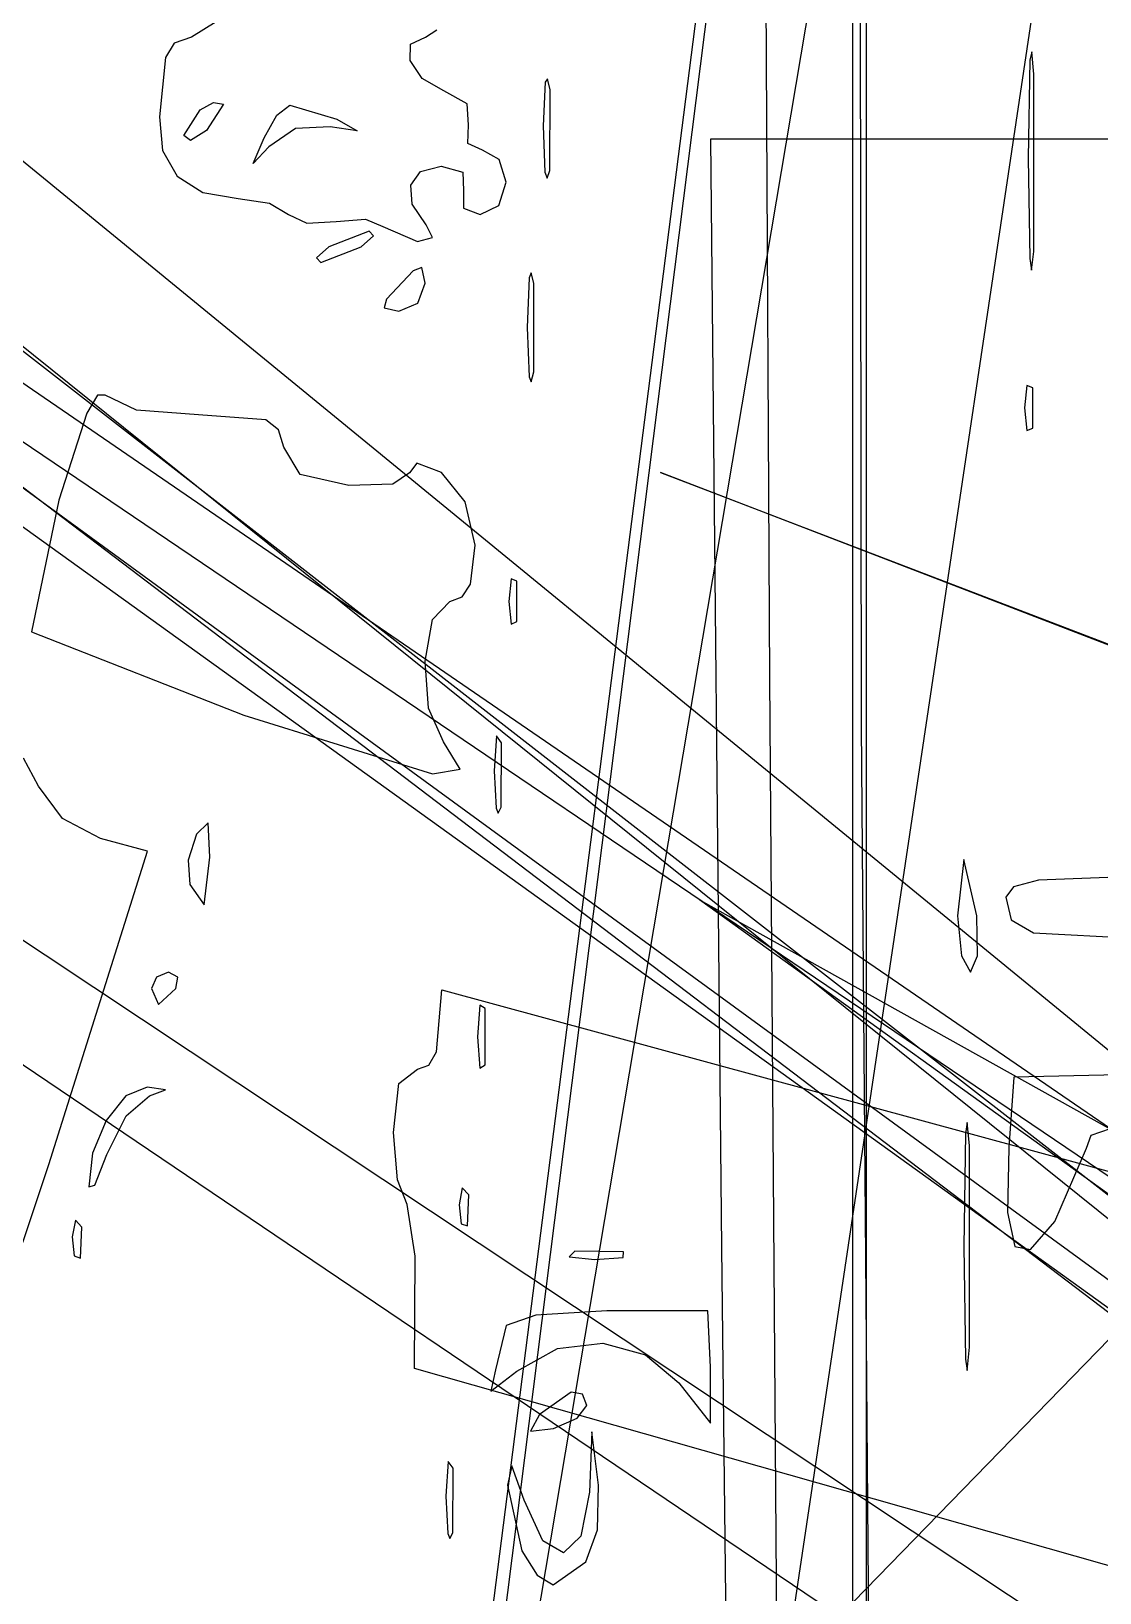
# Model space of a CAD drawing. Extents: x -99 to 383, y -48 to 207.
# Drawn here: x 87.38 to 106.08, y 37.13 to 64.47 of the extents above; entities that cross this region are included whole.
import ezdxf

# ---------------------------------------------------------------- set-up
doc = ezdxf.new("R2010")
doc.units = 0

msp = doc.modelspace()

# ---------------------------------------------------------------- linework, layer by layer
at = {"layer": 'Image'}
for p, q in [((122.550901, 192.77564), (94.3913, 25.7475)), ((95.4108, 1.19415), (121.0571, 172.94959)), ((112.625, 171.04459), (91.4738, 5.78025)), ((91.4738, 3.52248), (112.625, 171.04459)), ((102.00303, 5.07474), (102.00267, 135.273555)), ((101.759435, 5.841166), (101.76049, 127.996721)), ((159.11882, 3.331999), (16.17778, 120.361923)), ((11.589466, 119.715467), (155.043, 4.46581)), ((158.036, 3.8047), (10.50389, 118.530813)), ((7.425461, 117.140888), (156.545, 3.8047)), ((7.074462, 114.932308), (155.651, 6.57734)), ((158.29534, 4.651359), (9.7188, 111.56659)), ((156.494909, 2.557787), (5.94282, 102.53597)), ((22.423933, 102.747636), (164.878, 5.0747)), ((4.533911, 102.20974), (155.086, 0.564781)), ((165.865944, 4.086923), (21.46654, 101.759859)), ((101.912625, 52.30927), (101.879786, 75.02277)), ((100.230176, 65.888569), (100.301908, 53.146884)), ((90.614467, 64.634008), (90.18156, 64.365124)), ((89.877119, 64.261495), (89.729457, 64.012346)), ((90.18156, 64.365124), (89.877119, 64.261495)), ((94.013565, 63.954523), (94.018122, 64.24046)), ((94.018122, 64.24046), (94.281025, 64.365121)), ((94.281025, 64.365121), (94.480344, 64.494368)), ((89.729457, 64.012346), (89.624191, 62.968566)), ((104.892175, 64.108991), (104.859449, 63.96129)), ((104.931925, 63.719856), (104.892175, 64.108991)), ((94.222457, 63.639379), (94.013565, 63.954523)), ((104.859449, 63.96129), (104.828629, 62.248496)), ((104.930768, 60.615416), (104.931897, 63.719856)), ((104.931897, 63.719856), (104.931925, 63.719856)), ((94.599902, 63.427097), (94.222457, 63.639379)), ((95.008879, 63.199301), (94.599902, 63.427097)), ((96.375392, 63.580368), (96.338023, 62.812894)), ((96.413723, 63.635524), (96.375392, 63.580368)), ((96.459822, 63.444013), (96.413723, 63.635524)), ((96.455969, 62.032903), (96.459807, 63.444013)), ((96.459807, 63.444013), (96.459822, 63.444013)), ((90.335992, 63.09164), (90.567742, 63.219837)), ((90.743558, 63.19393), (90.44256, 62.731207)), ((90.567742, 63.219837), (90.743558, 63.19393)), ((91.677606, 63.001552), (91.905079, 63.174145)), ((91.905079, 63.174145), (92.728802, 62.928373)), ((95.032094, 62.829737), (95.008879, 63.199301)), ((89.624191, 62.968566), (89.672796, 62.380611)), ((90.047692, 62.643998), (90.335992, 63.09164)), ((91.453162, 62.601225), (91.677606, 63.001552)), ((92.728802, 62.928373), (93.085926, 62.726862)), ((90.163684, 62.555479), (90.047692, 62.643998)), ((90.047692, 62.643998), (90.047692, 62.643998)), ((90.44256, 62.731207), (90.163684, 62.555479)), ((91.262307, 62.153152), (91.453167, 62.601224)), ((91.453167, 62.601224), (91.453162, 62.601225)), ((92.002209, 62.765334), (91.535017, 62.446592)), ((92.608917, 62.793575), (92.002209, 62.765334)), ((93.085926, 62.726862), (92.608917, 62.793575)), ((95.017896, 62.506298), (95.032094, 62.829737)), ((96.338023, 62.812894), (96.371135, 62.001688)), ((89.672796, 62.380611), (89.933403, 61.931118)), ((91.535017, 62.446592), (91.262307, 62.153152)), ((95.277658, 62.389567), (95.017896, 62.506298)), ((95.570382, 62.223761), (95.277658, 62.389567)), ((107.499, 62.5775), (99.2692, 62.5775)), ((99.2692, 62.5775), (99.462305, 43.1747)), ((94.194389, 62.013918), (94.554391, 62.107345)), ((94.554391, 62.107345), (94.93411, 62.003659)), ((95.692135, 61.825123), (95.570382, 62.223761)), ((104.828629, 62.248496), (104.858182, 60.488198)), ((89.933403, 61.931118), (90.383022, 61.643933)), ((94.020326, 61.772757), (94.194389, 62.013918)), ((94.93411, 62.003659), (94.947529, 61.684012)), ((95.564888, 61.419045), (95.692135, 61.825123)), ((96.371135, 62.001688), (96.409002, 61.899196)), ((96.409002, 61.899196), (96.455969, 62.032903)), ((90.383022, 61.643933), (90.998661, 61.542906)), ((90.998661, 61.542906), (91.550859, 61.459699)), ((94.047305, 61.442537), (94.020326, 61.772757)), ((94.947529, 61.684012), (94.946799, 61.37182)), ((91.550859, 61.459699), (91.882784, 61.259648)), ((91.882784, 61.259648), (92.199553, 61.10807)), ((94.290432, 61.081935), (94.047305, 61.442537)), ((94.946799, 61.37182), (95.238607, 61.260679)), ((95.238607, 61.260679), (95.564888, 61.419045)), ((92.199553, 61.10807), (92.715316, 61.141405)), ((93.293243, 60.969808), (92.587688, 60.69623)), ((92.715316, 61.141405), (93.226503, 61.182142)), ((93.226503, 61.182142), (93.532272, 61.048365)), ((93.368208, 60.889445), (93.293243, 60.969808)), ((93.532272, 61.048365), (94.13691, 60.790312)), ((94.290436, 61.081943), (94.290432, 61.081935)), ((94.403811, 60.860868), (94.290436, 61.081943)), ((92.587688, 60.69623), (92.371612, 60.503016)), ((92.446577, 60.422652), (93.152132, 60.69623)), ((93.152132, 60.69623), (93.368208, 60.889445)), ((93.152132, 60.69623), (93.152132, 60.69623)), ((94.13691, 60.790312), (94.403811, 60.860868)), ((92.371612, 60.503016), (92.446577, 60.422652)), ((104.858182, 60.488198), (104.890761, 60.289074)), ((104.890761, 60.289074), (104.930768, 60.615416)), ((94.061448, 60.272897), (93.595401, 59.779009)), ((94.213047, 60.333154), (94.061448, 60.272897)), ((94.2764, 60.06123), (94.213047, 60.333154)), ((96.093326, 60.153419), (96.058789, 59.285145)), ((96.13071, 60.240125), (96.093326, 60.153419)), ((96.17636, 60.061255), (96.13071, 60.240125)), ((94.142327, 59.711333), (94.2764, 60.06123)), ((94.2764, 60.06123), (94.2764, 60.06123)), ((96.17636, 60.061254), (96.17636, 60.061255)), ((96.17636, 58.509034), (96.17636, 60.061254)), ((93.595401, 59.779009), (93.553182, 59.629519)), ((93.553182, 59.629519), (93.81035, 59.567342)), ((93.81035, 59.567342), (94.142327, 59.711333)), ((96.058789, 59.285145), (96.093326, 58.416872)), ((96.13071, 58.330166), (96.17636, 58.509034)), ((96.093326, 58.416872), (96.13071, 58.330166)), ((104.809425, 58.268729), (104.767609, 57.874058)), ((104.909959, 58.226836), (104.809425, 58.268729)), ((104.909959, 58.226835), (104.909959, 58.226836)), ((104.909959, 57.52128), (104.909959, 58.226835)), ((88.538777, 58.09994), (88.352891, 57.782492)), ((88.673276, 58.095983), (88.538777, 58.09994)), ((89.217742, 57.836616), (88.673276, 58.095983)), ((88.352891, 57.782492), (87.861546, 56.261543)), ((90.305956, 57.753351), (89.217742, 57.836616)), ((91.481165, 57.667298), (90.305956, 57.753351)), ((104.767609, 57.874058), (104.809425, 57.479389)), ((91.705247, 57.492847), (91.481165, 57.667298)), ((91.797636, 57.188907), (91.705247, 57.492847)), ((104.809425, 57.479389), (104.909959, 57.52128)), ((92.085266, 56.708194), (91.797636, 57.188907)), ((94.128331, 56.906077), (93.997906, 56.738131)), ((94.56235, 56.745243), (94.128331, 56.906077)), ((92.939576, 56.516533), (92.085266, 56.708194)), ((93.997906, 56.738131), (93.705832, 56.538443)), ((94.976467, 56.233764), (94.56235, 56.745243)), ((98.3959, 56.74518), (237.984, 3.2348)), ((237.301531, 3.234775), (98.3959, 56.74518)), ((93.705832, 56.538443), (92.939576, 56.516533)), ((87.861546, 56.261543), (87.383363, 53.953793)), ((95.151254, 55.475285), (94.976467, 56.233764)), ((95.066868, 54.787341), (95.151254, 55.475285)), ((119.097361, 54.769598), (80.5423, 15.1808)), ((94.921282, 54.569047), (95.066868, 54.787341)), ((95.777666, 54.882004), (95.73585, 54.487334)), ((95.8782, 54.840112), (95.777666, 54.882004)), ((95.8782, 54.840111), (95.8782, 54.840112)), ((95.8782, 54.134556), (95.8782, 54.840111)), ((94.401599, 54.172161), (94.703461, 54.487463)), ((94.703461, 54.487463), (94.921282, 54.569047)), ((95.73585, 54.487334), (95.777666, 54.092664)), ((94.273167, 53.441754), (94.401599, 54.172161)), ((95.777666, 54.092664), (95.8782, 54.134556)), ((87.383363, 53.953793), (91.097883, 52.496313)), ((94.332542, 52.619486), (94.273167, 53.441754)), ((100.301908, 53.146884), (100.486964, 28.452484)), ((91.097883, 52.496313), (94.403188, 51.469146)), ((94.5941, 52.028603), (94.332542, 52.619486)), ((102.10363, 28.62107), (101.912625, 52.30927)), ((94.594103, 52.028606), (94.5941, 52.028603)), ((94.885021, 51.550937), (94.594103, 52.028606)), ((95.520244, 52.133899), (95.480166, 51.52412)), ((95.6086, 52.014718), (95.520244, 52.133899)), ((95.602904, 50.88583), (95.608605, 52.01472)), ((95.608605, 52.01472), (95.6086, 52.014718)), ((87.503282, 51.2534), (87.241996, 51.743958)), ((94.403188, 51.469146), (94.885021, 51.550937)), ((95.480166, 51.52412), (95.513871, 50.870955)), ((87.921446, 50.688971), (87.503282, 51.2534)), ((95.513871, 50.870955), (95.553486, 50.784416)), ((95.553486, 50.784416), (95.602904, 50.88583)), ((88.590122, 50.336177), (87.921446, 50.688971)), ((90.473373, 50.613858), (90.267447, 50.415099)), ((90.50273, 50.009552), (90.473373, 50.613858)), ((89.412878, 50.113552), (88.590122, 50.336177)), ((90.267447, 50.415099), (90.12452, 49.958567)), ((87.684058, 44.632883), (89.412878, 50.113552)), ((90.12452, 49.958567), (90.15611, 49.531437)), ((90.403515, 49.176552), (90.502729, 50.009552)), ((90.502729, 50.009552), (90.50273, 50.009552)), ((103.704397, 49.971847), (103.594164, 48.98407)), ((103.929949, 48.98407), (103.704397, 49.971847)), ((90.15611, 49.531437), (90.403515, 49.176552)), ((104.572018, 49.493277), (104.440829, 49.31333)), ((105.014093, 49.609167), (104.572018, 49.493277)), ((107.121939, 49.689625), (105.014093, 49.609167)), ((99.07817, 49.266267), (163.586, 13.2349)), ((163.586, 2.79269), (99.07817, 49.266267)), ((104.440829, 49.31333), (104.53224, 48.914889)), ((103.594164, 48.98407), (103.66042, 48.286453)), ((103.945138, 48.286453), (103.929949, 48.98407)), ((103.929949, 48.98407), (103.929949, 48.98407)), ((104.53224, 48.914889), (104.923695, 48.687391)), ((104.923695, 48.687391), (107.310089, 48.560737)), ((103.66042, 48.286453), (103.819716, 47.996293)), ((103.819716, 47.996293), (103.945138, 48.286453)), ((89.570063, 47.913323), (89.482267, 47.714004)), ((89.781146, 47.996226), (89.570063, 47.913323)), ((89.940991, 47.913323), (89.781146, 47.996226)), ((89.9056, 47.714004), (89.940991, 47.913323)), ((89.482267, 47.714004), (89.606721, 47.431782)), ((89.606721, 47.431782), (89.9056, 47.714004)), ((89.9056, 47.714004), (89.9056, 47.714004)), ((94.471187, 46.604334), (94.563305, 47.688112)), ((94.563305, 47.688112), (209.936, 16.3109)), ((95.230415, 47.419913), (95.192501, 46.867375)), ((95.32157, 47.361263), (95.230415, 47.419913)), ((95.32157, 46.373487), (95.32157, 47.361264)), ((95.32157, 47.361264), (95.32157, 47.361263)), ((95.192501, 46.867375), (95.230415, 46.314838)), ((94.340609, 46.372658), (94.471187, 46.604334)), ((93.814049, 46.046986), (94.139972, 46.302912)), ((94.139972, 46.302912), (94.340609, 46.372658)), ((95.230415, 46.314838), (95.32157, 46.373487)), ((108.321382, 46.240592), (104.581942, 46.161844)), ((89.405083, 45.987979), (89.033827, 45.83234)), ((89.729453, 45.938799), (89.405083, 45.987979)), ((89.449, 45.833287), (89.729453, 45.938799)), ((93.716639, 45.190682), (93.814049, 46.046986)), ((104.581942, 46.161844), (104.493581, 44.930114)), ((89.033827, 45.83234), (88.689824, 45.40362)), ((89.040981, 45.481714), (89.448995, 45.833285)), ((89.448995, 45.833285), (89.449, 45.833287)), ((88.689824, 45.40362), (88.447817, 44.829699)), ((88.701697, 44.807695), (89.040981, 45.481714)), ((93.787689, 44.361256), (93.716639, 45.190682)), ((103.732353, 45.171861), (103.702919, 43.19851)), ((103.764213, 45.368921), (103.732353, 45.171861)), ((103.803119, 44.9624), (103.764213, 45.368921)), ((105.850079, 44.91573), (105.935551, 45.142241)), ((105.935551, 45.142241), (106.270918, 45.260937)), ((88.447817, 44.829699), (88.382543, 44.238459)), ((103.803119, 44.96239), (103.803119, 44.9624)), ((103.803119, 41.43462), (103.803119, 44.96239)), ((104.493581, 44.930114), (104.468388, 43.792964)), ((105.2988, 43.635024), (105.850081, 44.915734)), ((105.850081, 44.915734), (105.850079, 44.91573)), ((86.380171, 40.738216), (87.68406, 44.632891)), ((87.68406, 44.632891), (87.684058, 44.632883)), ((88.488184, 44.26773), (88.701697, 44.807695)), ((93.958512, 43.928972), (93.787689, 44.361256)), ((88.382543, 44.238459), (88.488184, 44.26773)), ((94.92374, 44.220536), (94.867193, 43.927564)), ((95.0377, 44.098074), (94.92374, 44.220536)), ((95.015422, 43.557148), (95.037689, 44.098074)), ((95.037689, 44.098074), (95.0377, 44.098074)), ((94.096587, 43.024326), (93.958512, 43.928972)), ((94.867193, 43.927564), (94.901547, 43.595623)), ((104.468388, 43.792964), (104.594491, 43.197585)), ((88.15034, 43.656069), (88.093793, 43.363097)), ((88.2643, 43.533607), (88.15034, 43.656069)), ((88.242022, 42.992681), (88.264289, 43.533607)), ((88.264289, 43.533607), (88.2643, 43.533607)), ((94.901547, 43.595623), (95.015422, 43.557148)), ((104.871444, 43.144698), (105.2988, 43.635024)), ((88.093793, 43.363097), (88.128147, 43.031156)), ((103.702919, 43.19851), (103.732353, 41.225158)), ((104.594491, 43.197585), (104.871444, 43.144698)), ((88.128147, 43.031156), (88.242022, 42.992681)), ((94.0888, 41.059232), (94.096587, 43.024326)), ((96.896324, 43.111837), (96.79243, 43.016882)), ((96.79243, 43.016882), (97.243731, 42.971279)), ((97.74299, 43.101367), (96.896324, 43.111837)), ((97.243731, 42.971279), (97.739638, 43.00518)), ((97.739638, 43.00518), (97.74299, 43.101381)), ((97.74299, 43.101381), (97.74299, 43.101367)), ((99.462305, 43.1747), (99.762589, 16.5753)), ((96.210055, 41.993561), (95.691912, 41.810965)), ((97.455802, 42.06884), (96.210055, 41.993561)), ((99.219692, 42.067711), (97.455802, 42.06884)), ((99.270184, 41.081201), (99.219692, 42.067711)), ((95.691912, 41.810965), (95.502945, 41.034855)), ((95.877947, 41.011769), (96.58985, 41.409306)), ((96.58985, 41.409306), (97.381346, 41.50217)), ((97.381346, 41.50217), (98.129813, 41.299134)), ((98.129813, 41.299134), (98.712627, 40.80897)), ((103.764213, 41.028098), (103.803119, 41.43462)), ((209.461493, 8.296804), (94.0888, 41.059232)), ((95.502945, 41.034855), (95.420663, 40.661113)), ((95.420663, 40.661113), (95.877947, 41.011769)), ((99.270182, 41.08106), (99.270184, 41.081201)), ((99.270182, 40.103415), (99.270182, 41.08106)), ((103.732353, 41.225158), (103.764213, 41.028098)), ((98.712627, 40.80897), (99.270182, 40.103415)), ((96.828593, 40.645025), (96.274744, 40.257999)), ((97.02597, 40.609831), (96.828593, 40.645025)), ((97.102984, 40.409823), (97.02597, 40.609831)), ((96.274744, 40.257999), (96.117498, 39.963203)), ((96.522411, 40.008695), (96.93244, 40.189153)), ((96.93244, 40.189153), (97.102984, 40.409823)), ((97.102984, 40.409823), (97.102984, 40.409823)), ((96.117498, 39.963203), (96.522411, 40.008695)), ((97.19333, 39.952906), (97.148166, 38.894576)), ((97.308533, 39.01725), (97.19333, 39.952906)), ((94.674244, 39.433802), (94.634166, 38.824022)), ((94.7626, 39.31462), (94.674244, 39.433802)), ((94.756904, 38.185732), (94.762605, 39.314622)), ((94.762605, 39.314622), (94.7626, 39.31462)), ((95.79043, 39.358143), (95.717345, 39.017134)), ((96.007636, 38.753465), (95.79043, 39.358143)), ((94.634166, 38.824022), (94.667871, 38.170858)), ((95.717345, 39.017134), (95.968811, 37.869669)), ((97.148166, 38.894576), (96.998179, 38.123805)), ((97.291183, 38.237507), (97.308533, 39.01725)), ((96.335051, 38.041762), (96.007636, 38.753465)), ((94.667871, 38.170858), (94.707486, 38.084318)), ((94.707486, 38.084318), (94.756904, 38.185732)), ((96.696187, 37.835705), (96.335051, 38.041762)), ((96.998179, 38.123805), (96.696187, 37.835705)), ((97.0877, 37.6767), (97.291183, 38.237507)), ((95.968811, 37.869669), (96.232311, 37.441462)), ((96.513931, 37.271804), (97.087702, 37.676702)), ((97.087702, 37.676702), (97.0877, 37.6767)), ((96.232311, 37.441462), (96.513931, 37.271804))]:
    msp.add_line(p, q, dxfattribs=at)

doc.saveas('drawing.dxf')
